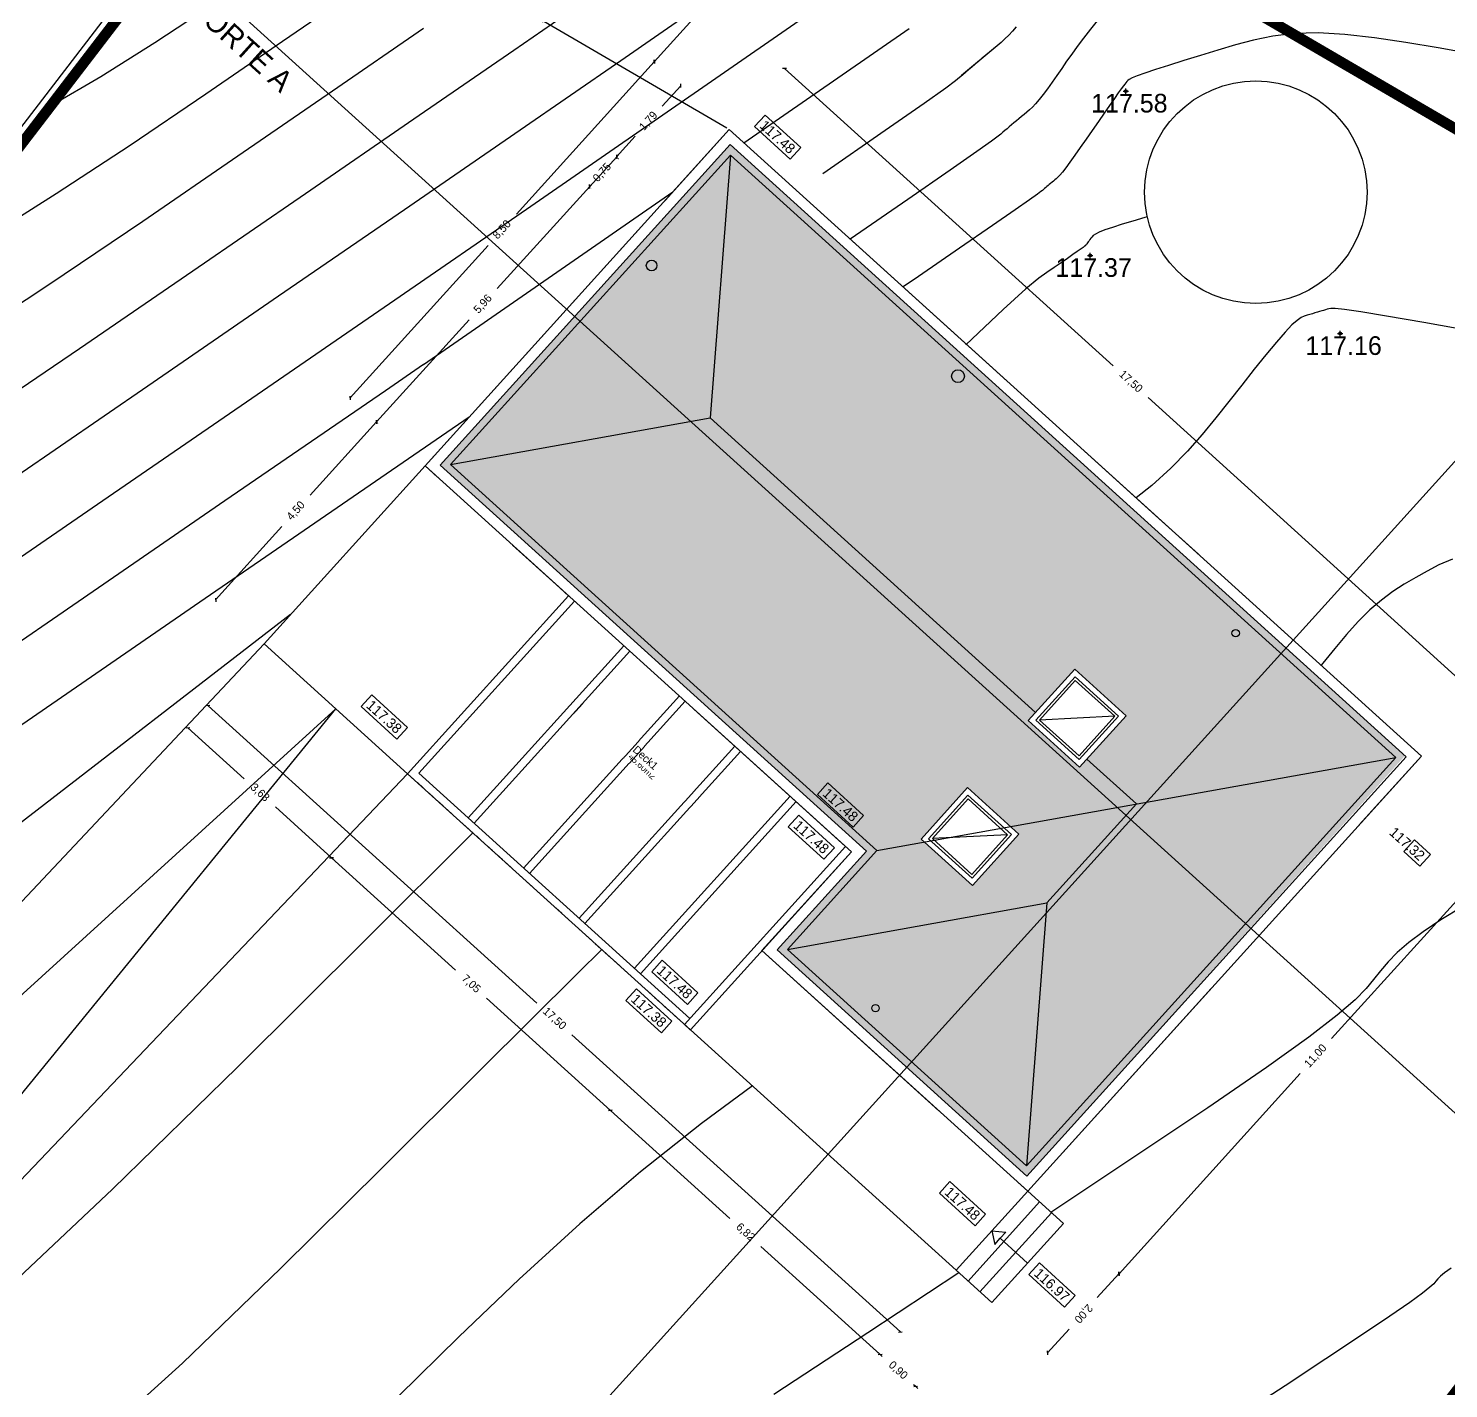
# Model space of a CAD drawing. Extents: x -196763 to -87592, y -65703 to -55832.
# Drawn here: x -87674.39 to -87647.76, y -65452.99 to -65427.5 of the extents above; entities that cross this region are included whole.
import ezdxf
from ezdxf.enums import TextEntityAlignment as Align

# ---------------------------------------------------------------- set-up
doc = ezdxf.new("R2010")
doc.units = 0
doc.header["$MEASUREMENT"] = 0
doc.header["$PDMODE"] = 34
doc.header["$PDSIZE"] = 0.05
doc.linetypes.add('DASHED', pattern=[70, 50, -20])
doc.layers.add('0_Limites_Terreno', color=30, linetype='DASHED', lineweight=35)
for name, color, linetype in [('0_PROP.aux', 6, 'Continuous'), ('0_PROP.aux.cotas', 30, 'Continuous'), ('0_pROP.aux.legenda', 7, 'Continuous'), ('0_PROP.corte', 10, 'Continuous'), ('0_PROP.corte.vaos', 160, 'Continuous'), ('0_PROP.trama', 251, 'Continuous'), ('0_PROP.vista1', 251, 'Continuous'), ('0_PROP.vista4', 140, 'Continuous'), ('0_PROPfinal', 4, 'Continuous'), ('CV', 8, 'Continuous'), ('CVD', 6, 'Continuous'), ('LEVTP_MURO', 1, 'Continuous'), ('POINTS', 2, 'Continuous'), ('Z', 1, 'Continuous')]:
    doc.layers.add(name, color=color, linetype=linetype)
doc.styles.add('creativespace', font='GOTHIC.TTF')
doc.dimstyles.new('creativespace', dxfattribs={"dimtxt": 0.15, "dimasz": 0.05, "dimexe": 0.05, "dimexo": 0.05, "dimgap": 0.2, "dimtad": 0, "dimtoh": 1, "dimzin": 1, "dimtxsty": 'creativespace', "dimblk": 'OBLIQUE', "dimcen": 0, "dimclrd": 251, "dimclre": 256, "dimclrt": 30, "dimazin": 3, "dimtfac": 1, "dimtmove": 0, "dimatfit": 3, "dimldrblk": 'OBLIQUE', "dimfxl": 1, "dimlwd": -1, "dimlwe": -1, "dimarcsym": 0})

# ---------------------------------------------------------------- blocks, each defined once
blk = doc.blocks.new('_Oblique')
at = {"color": 0, "linetype": 'ByBlock', "lineweight": -2}
blk.add_line((-0.5, -0.5), (0.5, 0.5), dxfattribs=at)
blk = doc.blocks.new('*D221')
at = {"layer": '0_PROP.aux.cotas', "color": 251, "transparency": 16777216}
for p, q in [((-87671.397, -65440.612), (-87670.345, -65441.563)), ((-87668.707, -65443.045), (-87669.759, -65442.093))]:
    blk.add_line(p, q, dxfattribs=at)
at = {"layer": 'DEFPOINTS', "color": 0, "transparency": 16777216}
for p in [(-87671.397, -65440.612), (-87668.707, -65443.045), (-87668.707, -65443.045)]:
    blk.add_point(p, dxfattribs=at)
at = {"layer": '0_PROP.aux.cotas', "color": 251, "transparency": 16777216, "xscale": 0.05, "yscale": 0.05, "zscale": 0.05}
for p, rotation in [((-87671.397, -65440.612), 137.8568863659019), ((-87668.707, -65443.045), 317.8568863659019)]:
    blk.add_blockref('_Oblique', p, dxfattribs=dict(at, rotation=rotation))
at = {"layer": '0_PROP.aux.cotas', "color": 30, "transparency": 16777216, "insert": (-87670.052, -65441.828), "char_height": 0.15, "attachment_point": 5, "rotation": 317.8569, "style": 'creativespace'}
blk.add_mtext('3,63', dxfattribs=at)
blk = doc.blocks.new('*D222')
at = {"layer": '0_PROP.aux.cotas', "color": 251, "transparency": 16777216}
for p, q in [((-87668.707, -65443.045), (-87666.382, -65445.15)), ((-87663.477, -65447.779), (-87665.803, -65445.674))]:
    blk.add_line(p, q, dxfattribs=at)
at = {"layer": '0_PROP.aux.cotas', "transparency": 16777216}
blk.add_line((-87668.674, -65443.008), (-87668.674, -65443.008), dxfattribs=at)
at = {"layer": 'DEFPOINTS', "color": 0, "transparency": 16777216}
for p in [(-87668.707, -65443.045), (-87663.477, -65447.779), (-87663.477, -65447.779)]:
    blk.add_point(p, dxfattribs=at)
at = {"layer": '0_PROP.aux.cotas', "color": 251, "transparency": 16777216, "xscale": 0.05, "yscale": 0.05, "zscale": 0.05}
for p, rotation in [((-87668.707, -65443.045), 137.856957847918), ((-87663.477, -65447.779), 317.856957847918)]:
    blk.add_blockref('_Oblique', p, dxfattribs=dict(at, rotation=rotation))
at = {"layer": '0_PROP.aux.cotas', "color": 30, "transparency": 16777216, "insert": (-87666.092, -65445.412), "char_height": 0.15, "attachment_point": 5, "rotation": 317.857, "style": 'creativespace'}
blk.add_mtext('7,05', dxfattribs=at)
blk = doc.blocks.new('*D223')
at = {"layer": '0_PROP.aux.cotas', "color": 251, "transparency": 16777216}
for p, q in [((-87663.477, -65447.779), (-87661.239, -65449.803)), ((-87658.421, -65452.353), (-87660.659, -65450.329))]:
    blk.add_line(p, q, dxfattribs=at)
at = {"layer": 'DEFPOINTS', "color": 0, "transparency": 16777216}
for p in [(-87663.477, -65447.779), (-87658.421, -65452.353), (-87658.421, -65452.353)]:
    blk.add_point(p, dxfattribs=at)
at = {"layer": '0_PROP.aux.cotas', "color": 251, "transparency": 16777216, "xscale": 0.05, "yscale": 0.05, "zscale": 0.05}
for p, rotation in [((-87663.477, -65447.779), 137.856957847918), ((-87658.421, -65452.353), 317.856957847918)]:
    blk.add_blockref('_Oblique', p, dxfattribs=dict(at, rotation=rotation))
at = {"layer": '0_PROP.aux.cotas', "color": 30, "transparency": 16777216, "insert": (-87660.949, -65450.066), "char_height": 0.15, "attachment_point": 5, "rotation": 317.857, "style": 'creativespace'}
blk.add_mtext('6,82', dxfattribs=at)
blk = doc.blocks.new('*D224')
at = {"layer": '0_PROP.aux.cotas', "color": 251, "transparency": 16777216}
for p, q in [((-87671.02, -65440.196), (-87664.858, -65445.767)), ((-87658.04, -65451.932), (-87664.202, -65446.361))]:
    blk.add_line(p, q, dxfattribs=at)
at = {"layer": 'DEFPOINTS', "color": 0, "transparency": 16777216}
for p in [(-87671.02, -65440.196), (-87658.04, -65451.932), (-87658.04, -65451.932)]:
    blk.add_point(p, dxfattribs=at)
at = {"layer": '0_PROP.aux.cotas', "color": 251, "transparency": 16777216, "xscale": 0.05, "yscale": 0.05, "zscale": 0.05}
for p, rotation in [((-87671.02, -65440.196), 137.879987064216), ((-87658.04, -65451.932), 317.8799870642161)]:
    blk.add_blockref('_Oblique', p, dxfattribs=dict(at, rotation=rotation))
at = {"layer": '0_PROP.aux.cotas', "color": 30, "transparency": 16777216, "insert": (-87664.53, -65446.064), "char_height": 0.15, "attachment_point": 5, "rotation": 317.88, "style": 'creativespace'}
blk.add_mtext('17,50', dxfattribs=at)
blk = doc.blocks.new('*D225')
at = {"layer": '0_PROP.aux.cotas', "color": 251, "transparency": 16777216}
for p, q in [((-87658.421, -65452.353), (-87658.458, -65452.32)), ((-87658.421, -65452.353), (-87658.381, -65452.39)), ((-87657.754, -65452.957), (-87657.794, -65452.921)), ((-87657.754, -65452.957), (-87657.717, -65452.991))]:
    blk.add_line(p, q, dxfattribs=at)
at = {"layer": 'DEFPOINTS', "color": 0, "transparency": 16777216}
for p in [(-87658.421, -65452.353), (-87657.754, -65452.957), (-87657.754, -65452.957)]:
    blk.add_point(p, dxfattribs=at)
at = {"layer": '0_PROP.aux.cotas', "color": 251, "transparency": 16777216, "xscale": 0.05, "yscale": 0.05, "zscale": 0.05}
for p, rotation in [((-87658.421, -65452.353), 317.856957847918), ((-87657.754, -65452.957), 137.856957847918)]:
    blk.add_blockref('_Oblique', p, dxfattribs=dict(at, rotation=rotation))
at = {"layer": '0_PROP.aux.cotas', "color": 30, "transparency": 16777216, "insert": (-87658.088, -65452.655), "char_height": 0.15, "attachment_point": 5, "rotation": 317.857, "style": 'creativespace'}
blk.add_mtext('0,90', dxfattribs=at)
blk = doc.blocks.new('*D226')
at = {"layer": '0_PROP.aux.cotas', "color": 251, "transparency": 16777216}
for p, q in [((-87662.655, -65428.126), (-87665.241, -65430.983)), ((-87668.358, -65434.428), (-87665.772, -65431.57))]:
    blk.add_line(p, q, dxfattribs=at)
at = {"layer": 'DEFPOINTS', "color": 0, "transparency": 16777216}
for p in [(-87662.655, -65428.126), (-87668.358, -65434.428), (-87668.358, -65434.428)]:
    blk.add_point(p, dxfattribs=at)
at = {"layer": '0_PROP.aux.cotas', "color": 251, "transparency": 16777216, "xscale": 0.05, "yscale": 0.05, "zscale": 0.05}
for p, rotation in [((-87662.655, -65428.126), 47.85695784791795), ((-87668.358, -65434.428), 227.856957847918)]:
    blk.add_blockref('_Oblique', p, dxfattribs=dict(at, rotation=rotation))
at = {"layer": '0_PROP.aux.cotas', "color": 30, "transparency": 16777216, "insert": (-87665.506, -65431.277), "char_height": 0.15, "attachment_point": 5, "rotation": 47.857, "style": 'creativespace'}
blk.add_mtext('8,50', dxfattribs=at)
blk = doc.blocks.new('*D227')
at = {"layer": '0_PROP.aux.cotas', "color": 251, "transparency": 16777216}
for p, q in [((-87663.862, -65430.465), (-87663.359, -65429.909)), ((-87663.359, -65429.909), (-87663.325, -65429.872)), ((-87663.862, -65430.465), (-87663.896, -65430.502))]:
    blk.add_line(p, q, dxfattribs=at)
at = {"layer": '0_PROP.aux.cotas', "transparency": 16777216}
for p, q in [((-87663.325, -65429.94), (-87663.322, -65429.942)), ((-87663.828, -65430.496), (-87663.825, -65430.498))]:
    blk.add_line(p, q, dxfattribs=at)
at = {"layer": 'DEFPOINTS', "color": 0, "transparency": 16777216}
for p in [(-87663.362, -65429.906), (-87663.359, -65429.909), (-87663.865, -65430.462)]:
    blk.add_point(p, dxfattribs=at)
at = {"layer": '0_PROP.aux.cotas', "color": 251, "transparency": 16777216, "xscale": 0.05, "yscale": 0.05, "zscale": 0.05}
for p, rotation in [((-87663.359, -65429.909), 227.856957847918), ((-87663.862, -65430.465), 47.85695784791795)]:
    blk.add_blockref('_Oblique', p, dxfattribs=dict(at, rotation=rotation))
at = {"layer": '0_PROP.aux.cotas', "color": 30, "transparency": 16777216, "insert": (-87663.628, -65430.206), "char_height": 0.15, "attachment_point": 5, "rotation": 47.857, "style": 'creativespace'}
blk.add_mtext('0,75', dxfattribs=at)
blk = doc.blocks.new('*D228')
at = {"layer": '0_PROP.aux.cotas', "color": 251, "transparency": 16777216}
for p, q in [((-87662.158, -65428.575), (-87662.504, -65428.958)), ((-87663.362, -65429.906), (-87663.016, -65429.523))]:
    blk.add_line(p, q, dxfattribs=at)
at = {"layer": 'DEFPOINTS', "color": 0, "transparency": 16777216}
for p in [(-87662.158, -65428.575), (-87662.158, -65428.575), (-87663.362, -65429.906)]:
    blk.add_point(p, dxfattribs=at)
at = {"layer": '0_PROP.aux.cotas', "color": 251, "transparency": 16777216, "xscale": 0.05, "yscale": 0.05, "zscale": 0.05}
for p, rotation in [((-87662.158, -65428.575), 47.85695784791795), ((-87663.362, -65429.906), 227.856957847918)]:
    blk.add_blockref('_Oblique', p, dxfattribs=dict(at, rotation=rotation))
at = {"layer": '0_PROP.aux.cotas', "color": 30, "transparency": 16777216, "insert": (-87662.76, -65429.241), "char_height": 0.15, "attachment_point": 5, "rotation": 47.857, "style": 'creativespace'}
blk.add_mtext('1,79', dxfattribs=at)
blk = doc.blocks.new('*D229')
at = {"layer": '0_PROP.aux.cotas', "color": 251, "transparency": 16777216}
for p, q in [((-87663.865, -65430.462), (-87665.599, -65432.378)), ((-87667.861, -65434.878), (-87666.127, -65432.962))]:
    blk.add_line(p, q, dxfattribs=at)
at = {"layer": 'DEFPOINTS', "color": 0, "transparency": 16777216}
for p in [(-87663.865, -65430.462), (-87667.861, -65434.878), (-87667.861, -65434.878)]:
    blk.add_point(p, dxfattribs=at)
at = {"layer": '0_PROP.aux.cotas', "color": 251, "transparency": 16777216, "xscale": 0.05, "yscale": 0.05, "zscale": 0.05}
for p, rotation in [((-87663.865, -65430.462), 47.85695784791795), ((-87667.861, -65434.878), 227.856957847918)]:
    blk.add_blockref('_Oblique', p, dxfattribs=dict(at, rotation=rotation))
at = {"layer": '0_PROP.aux.cotas', "color": 30, "transparency": 16777216, "insert": (-87665.863, -65432.67), "char_height": 0.15, "attachment_point": 5, "rotation": 47.857, "style": 'creativespace'}
blk.add_mtext('5,96', dxfattribs=at)
blk = doc.blocks.new('*D230')
at = {"layer": '0_PROP.aux.cotas', "color": 251, "transparency": 16777216}
for p, q in [((-87667.861, -65434.878), (-87669.104, -65436.251)), ((-87670.879, -65438.213), (-87669.636, -65436.839))]:
    blk.add_line(p, q, dxfattribs=at)
at = {"layer": '0_PROP.aux.cotas', "transparency": 16777216}
blk.add_line((-87667.824, -65434.911), (-87667.824, -65434.911), dxfattribs=at)
at = {"layer": 'DEFPOINTS', "color": 0, "transparency": 16777216}
for p in [(-87667.861, -65434.878), (-87670.879, -65438.213), (-87670.879, -65438.213)]:
    blk.add_point(p, dxfattribs=at)
at = {"layer": '0_PROP.aux.cotas', "color": 251, "transparency": 16777216, "xscale": 0.05, "yscale": 0.05, "zscale": 0.05}
for p, rotation in [((-87667.861, -65434.878), 47.85695784791795), ((-87670.879, -65438.213), 227.856957847918)]:
    blk.add_blockref('_Oblique', p, dxfattribs=dict(at, rotation=rotation))
at = {"layer": '0_PROP.aux.cotas', "color": 30, "transparency": 16777216, "insert": (-87669.37, -65436.545), "char_height": 0.15, "attachment_point": 5, "rotation": 47.857, "style": 'creativespace'}
blk.add_mtext('4,50', dxfattribs=at)
blk = doc.blocks.new('*D231')
at = {"layer": '0_PROP.aux.cotas', "color": 251, "transparency": 16777216}
for p, q in [((-87660.193, -65425.405), (-87661.158, -65426.472)), ((-87662.655, -65428.126), (-87661.69, -65427.059))]:
    blk.add_line(p, q, dxfattribs=at)
at = {"layer": 'DEFPOINTS', "color": 0, "transparency": 16777216}
for p in [(-87660.193, -65425.405), (-87660.193, -65425.405), (-87662.655, -65428.126)]:
    blk.add_point(p, dxfattribs=at)
at = {"layer": '0_PROP.aux.cotas', "color": 251, "transparency": 16777216, "xscale": 0.05, "yscale": 0.05, "zscale": 0.05}
for p, rotation in [((-87660.193, -65425.405), 47.85695784791795), ((-87662.655, -65428.126), 227.856957847918)]:
    blk.add_blockref('_Oblique', p, dxfattribs=dict(at, rotation=rotation))
at = {"layer": '0_PROP.aux.cotas', "color": 30, "transparency": 16777216, "insert": (-87661.424, -65426.765), "char_height": 0.15, "attachment_point": 5, "rotation": 47.857, "style": 'creativespace'}
blk.add_mtext('3,67', dxfattribs=at)
blk = doc.blocks.new('*D232')
at = {"layer": '0_PROP.aux.cotas', "color": 251, "transparency": 16777216}
for p, q in [((-87660.213, -65428.253), (-87654.054, -65433.828)), ((-87647.238, -65439.995), (-87653.398, -65434.421))]:
    blk.add_line(p, q, dxfattribs=at)
at = {"layer": 'DEFPOINTS', "color": 0, "transparency": 16777216}
for p in [(-87660.213, -65428.253), (-87647.238, -65439.995), (-87647.238, -65439.995)]:
    blk.add_point(p, dxfattribs=at)
at = {"layer": '0_PROP.aux.cotas', "color": 251, "transparency": 16777216, "xscale": 0.05, "yscale": 0.05, "zscale": 0.05}
for p, rotation in [((-87660.213, -65428.253), 137.856957847918), ((-87647.238, -65439.995), 317.856957847918)]:
    blk.add_blockref('_Oblique', p, dxfattribs=dict(at, rotation=rotation))
at = {"layer": '0_PROP.aux.cotas', "color": 30, "transparency": 16777216, "insert": (-87653.726, -65434.124), "char_height": 0.15, "attachment_point": 5, "rotation": 317.857, "style": 'creativespace'}
blk.add_mtext('17,50', dxfattribs=at)
blk = doc.blocks.new('*D233')
at = {"layer": '0_PROP.aux.cotas', "color": 251, "transparency": 16777216}
for p, q in [((-87653.944, -65450.842), (-87654.349, -65451.289)), ((-87655.285, -65452.324), (-87654.88, -65451.877))]:
    blk.add_line(p, q, dxfattribs=at)
at = {"layer": 'DEFPOINTS', "color": 0, "transparency": 16777216}
for p in [(-87653.944, -65450.842), (-87655.285, -65452.324), (-87655.285, -65452.324)]:
    blk.add_point(p, dxfattribs=at)
at = {"layer": '0_PROP.aux.cotas', "color": 251, "transparency": 16777216, "xscale": 0.05, "yscale": 0.05, "zscale": 0.05}
for p, rotation in [((-87653.944, -65450.842), 47.86049192823578), ((-87655.285, -65452.324), 227.8604919282358)]:
    blk.add_blockref('_Oblique', p, dxfattribs=dict(at, rotation=rotation))
at = {"layer": '0_PROP.aux.cotas', "color": 30, "transparency": 16777216, "insert": (-87654.614, -65451.583), "char_height": 0.15, "attachment_point": 5, "rotation": 227.8605, "style": 'creativespace'}
blk.add_mtext('2,00', dxfattribs=at)
blk = doc.blocks.new('*D234')
at = {"layer": '0_PROP.aux.cotas', "color": 251, "transparency": 16777216}
for p, q in [((-87646.562, -65442.685), (-87649.956, -65446.435)), ((-87653.942, -65450.84), (-87650.549, -65447.091))]:
    blk.add_line(p, q, dxfattribs=at)
at = {"layer": 'DEFPOINTS', "color": 0, "transparency": 16777216}
for p in [(-87646.562, -65442.685), (-87653.942, -65450.84), (-87653.942, -65450.84)]:
    blk.add_point(p, dxfattribs=at)
at = {"layer": '0_PROP.aux.cotas', "color": 251, "transparency": 16777216, "xscale": 0.05, "yscale": 0.05, "zscale": 0.05}
for p, rotation in [((-87646.562, -65442.685), 47.85695784791795), ((-87653.942, -65450.84), 227.856957847918)]:
    blk.add_blockref('_Oblique', p, dxfattribs=dict(at, rotation=rotation))
at = {"layer": '0_PROP.aux.cotas', "color": 30, "transparency": 16777216, "insert": (-87650.252, -65446.763), "char_height": 0.15, "attachment_point": 5, "rotation": 47.857, "style": 'creativespace'}
blk.add_mtext('11,00', dxfattribs=at)
blk = doc.blocks.new('*D238')
at = {"layer": '0_PROP.aux.cotas', "color": 251, "transparency": 16777216}
for p, q in [((-87661.296, -65421.417), (-87662.829, -65424.046)), ((-87664.757, -65427.352), (-87663.223, -65424.723))]:
    blk.add_line(p, q, dxfattribs=at)
at = {"layer": '0_PROP.aux.cotas', "transparency": 16777216}
for p, q in [((-87657.831, -65423.437), (-87661.339, -65421.391)), ((-87661.292, -65429.373), (-87664.8, -65427.327))]:
    blk.add_line(p, q, dxfattribs=at)
at = {"layer": 'DEFPOINTS', "color": 0, "transparency": 16777216}
for p in [(-87661.296, -65421.417), (-87657.788, -65423.462), (-87661.249, -65429.398)]:
    blk.add_point(p, dxfattribs=at)
at = {"layer": '0_PROP.aux.cotas', "color": 251, "transparency": 16777216, "xscale": 0.05, "yscale": 0.05, "zscale": 0.05}
for p, rotation in [((-87661.296, -65421.417), 59.75197543846969), ((-87664.757, -65427.352), 239.7519754384697)]:
    blk.add_blockref('_Oblique', p, dxfattribs=dict(at, rotation=rotation))
at = {"layer": '0_PROP.aux.cotas', "color": 30, "transparency": 16777216, "insert": (-87663.026, -65424.384), "char_height": 0.15, "attachment_point": 5, "rotation": 239.752, "style": 'creativespace'}
blk.add_mtext('7,00', dxfattribs=at)

msp = doc.modelspace()

# ---------------------------------------------------------------- linework, layer by layer
at = {"layer": '0_Limites_Terreno', "ltscale": 0.02, "const_width": 0.2, "flags": 128}
msp.add_lwpolyline([(-87647.584, -65452.996), (-87641.315, -65445.379), (-87635.629, -65437.761), (-87634.949, -65436.78), (-87666.061, -65418.638), (-87690.688, -65450.759), (-87691.578, -65451.874), (-87687.085, -65456.837), (-87685.113, -65459.47), (-87682.126, -65462.883), (-87679.652, -65465.174), (-87677.273, -65467.098), (-87672.38, -65470.618), (-87666.894, -65474.203), (-87665.591, -65475.054), (-87664.343, -65474.641), (-87661.971, -65471.926), (-87657.961, -65467.325), (-87653.375, -65460.543)], close=True, dxfattribs=at)
at = {"layer": '0_PROP.aux', "linetype": 'DASHED', "ltscale": 0.003}
for points in [[(-87667.28, -65441.471), (-87667.17, -65441.57)], [(-87666.242, -65442.411), (-87666.132, -65442.51)], [(-87662.089, -65446.168), (-87661.978, -65446.269)]]:
    msp.add_lwpolyline(points, dxfattribs=at)
at = {"layer": '0_PROP.aux.cotas'}
for points in [[(-87660.578, -65429.125), (-87660.775, -65429.343), (-87660.107, -65429.954), (-87659.91, -65429.736)], [(-87667.952, -65439.992), (-87668.149, -65440.21), (-87667.481, -65440.821), (-87667.284, -65440.603)], [(-87659.399, -65441.643), (-87659.596, -65441.861), (-87658.929, -65442.472), (-87658.731, -65442.254)], [(-87659.944, -65442.245), (-87660.142, -65442.463), (-87659.474, -65443.074), (-87659.276, -65442.856)], [(-87648.403, -65442.707), (-87648.601, -65442.926), (-87648.303, -65443.201), (-87648.106, -65442.983)], [(-87662.506, -65444.963), (-87662.703, -65445.181), (-87662.035, -65445.792), (-87661.838, -65445.574)], [(-87662.991, -65445.499), (-87663.188, -65445.717), (-87662.52, -65446.328), (-87662.323, -65446.11)], [(-87657.111, -65449.115), (-87657.308, -65449.333), (-87656.64, -65449.944), (-87656.443, -65449.726)], [(-87655.434, -65450.638), (-87655.631, -65450.857), (-87654.964, -65451.468), (-87654.766, -65451.25)]]:
    msp.add_lwpolyline(points, close=True, dxfattribs=at)
at = {"layer": '0_PROP.corte'}
for points in [[(-87660.989, -65429.633), (-87661.249, -65429.398), (-87662.453, -65430.728)], [(-87660.396, -65430.169), (-87656.037, -65434.114)], [(-87662.956, -65431.285), (-87666.952, -65435.7), (-87666.72, -65435.91)], [(-87653.256, -65436.631), (-87654.925, -65435.121)], [(-87652.455, -65437.356), (-87653.256, -65436.631)], [(-87664.495, -65437.923), (-87664.263, -65438.134)], [(-87649.441, -65442.43), (-87648.274, -65441.14), (-87651.899, -65437.859)], [(-87664.263, -65438.134), (-87664.262, -65438.133)], [(-87664.263, -65438.134), (-87664.263, -65438.134)], [(-87659.867, -65442.111), (-87661.911, -65440.262)], [(-87659.2, -65442.715), (-87658.959, -65442.933)], [(-87658.959, -65442.933), (-87659.965, -65444.044)], [(-87650.874, -65444.014), (-87650.78, -65443.91)], [(-87660.468, -65444.6), (-87659.965, -65444.044)], [(-87660.468, -65444.6), (-87660.636, -65444.786), (-87657.319, -65447.788)], [(-87653.039, -65446.406), (-87652.213, -65445.493)], [(-87655.839, -65449.127), (-87655.653, -65449.295), (-87653.039, -65446.406)]]:
    msp.add_lwpolyline(points, dxfattribs=at)
at = {"layer": '0_PROP.corte.vaos', "linetype": 'Continuous'}
for points in [[(-87665.311, -65437.185), (-87664.495, -65437.923)], [(-87659.2, -65442.715), (-87659.867, -65442.111)]]:
    msp.add_lwpolyline(points, dxfattribs=at)
at = {"layer": '0_PROP.vista1', "linetype": 'Continuous'}
for p, q in [((-87655.431, -65449.496), (-87656.773, -65450.979)), ((-87655.209, -65449.697), (-87656.55, -65451.18)), ((-87656.324, -65450.036), (-87656.064, -65450.061)), ((-87656.324, -65450.036), (-87656.273, -65450.293)), ((-87656.273, -65450.293), (-87656.169, -65450.177)), ((-87656.064, -65450.061), (-87656.169, -65450.177)), ((-87655.657, -65450.64), (-87656.169, -65450.177))]:
    msp.add_line(p, q, dxfattribs=at)
for points in [[(-87664.263, -65438.134), (-87667.281, -65441.469)], [(-87667.282, -65441.47), (-87656.995, -65450.777)], [(-87656.995, -65450.777), (-87656.328, -65451.381), (-87654.986, -65449.899), (-87655.653, -65449.295), (-87656.995, -65450.777)]]:
    msp.add_lwpolyline(points, dxfattribs=at)
at = {"layer": '0_PROP.vista4', "linetype": 'Continuous'}
for p, q in [((-87669.97, -65439.036), (-87667.281, -65441.469)), ((-87654.021, -65440.394), (-87655.433, -65440.465)), ((-87656.03, -65442.614), (-87657.442, -65442.685))]:
    msp.add_line(p, q, dxfattribs=at)
for points in [[(-87666.952, -65435.7), (-87669.97, -65439.036)], [(-87669.97, -65439.036), (-87685.964, -65456.036)], [(-87654.021, -65440.394), (-87654.762, -65439.723), (-87655.433, -65440.465), (-87654.692, -65441.136), (-87654.021, -65440.394)], [(-87683.65, -65458.659), (-87668.626, -65440.252), (-87686.004, -65456.067)], [(-87683.65, -65458.659), (-87667.282, -65441.469)], [(-87656.03, -65442.614), (-87656.771, -65441.943), (-87657.442, -65442.685), (-87656.701, -65443.356), (-87656.03, -65442.614)]]:
    msp.add_lwpolyline(points, dxfattribs=at)
for points in [[(-87653.809, -65440.384), (-87654.773, -65439.511), (-87655.645, -65440.475), (-87654.681, -65441.348)], [(-87653.95, -65440.391), (-87654.766, -65439.653), (-87655.504, -65440.468), (-87654.688, -65441.206)], [(-87655.818, -65442.604), (-87656.782, -65441.731), (-87657.654, -65442.695), (-87656.69, -65443.567)], [(-87655.959, -65442.611), (-87656.775, -65441.873), (-87657.513, -65442.688), (-87656.697, -65443.426)]]:
    msp.add_lwpolyline(points, close=True, dxfattribs=at)
for centre, radius in [((-87662.705, -65431.945), 0.1), ((-87656.962, -65434.019), 0.12), ((-87651.756, -65438.836), 0.07), ((-87658.507, -65445.864), 0.07)]:
    msp.add_circle(centre, radius, dxfattribs=at)
at = {"layer": '0_PROPfinal', "linetype": 'Continuous'}
for p, q in [((-87661.225, -65429.877), (-87661.609, -65434.803)), ((-87666.473, -65435.676), (-87661.609, -65434.803)), ((-87661.609, -65434.803), (-87655.508, -65440.324)), ((-87658.48, -65442.909), (-87648.753, -65441.163)), ((-87654.545, -65441.196), (-87653.617, -65442.036)), ((-87653.617, -65442.036), (-87655.293, -65443.889)), ((-87660.157, -65444.762), (-87655.293, -65443.889)), ((-87655.293, -65443.889), (-87655.677, -65448.816))]:
    msp.add_line(p, q, dxfattribs=at)
msp.add_lwpolyline([(-87667.17, -65441.57), (-87667.17, -65441.57)], dxfattribs=at)
at = {"layer": 'CV', "linetype": 'Continuous'}
for points in [[(-87660.976, -65429.645), (-87657.877, -65427.502)], [(-87666.984, -65433.8), (-87662.304, -65430.564)]]:
    msp.add_lwpolyline(points, dxfattribs=at)
for points in [[(-87681.331, -65438.555, 0), (-87679.511, -65437.487, 0), (-87677.559, -65436.259, 0), (-87675.523, -65434.917, 0), (-87673.429, -65433.5, 0), (-87671.307, -65432.046, 0), (-87671.307, -65432.046, 0), (-87669.194, -65430.594, 0), (-87667.16, -65429.197, 0), (-87665.287, -65427.907, 0), (-87663.654, -65426.78, 0)], [(-87676.425, -65432.155, 0), (-87675.192, -65431.432, 0), (-87673.866, -65430.598, 0), (-87672.483, -65429.687, 0), (-87671.062, -65428.725, 0), (-87669.622, -65427.738, 0), (-87669.622, -65427.738, 0), (-87668.187, -65426.753, 0)], [(-87673.971, -65428.954, 0), (-87673.031, -65428.404, 0), (-87672.019, -65427.767, 0), (-87670.963, -65427.072, 0)], [(-87654.326, -65427.326, 0), (-87654.477, -65427.514, 0), (-87654.477, -65427.514, 0), (-87654.608, -65427.683, 0), (-87654.724, -65427.838, 0), (-87654.828, -65427.982, 0), (-87654.925, -65428.118, 0), (-87655.017, -65428.251, 0), (-87655.017, -65428.251, 0), (-87655.109, -65428.382, 0), (-87655.198, -65428.51, 0), (-87655.285, -65428.631, 0), (-87655.366, -65428.74, 0), (-87655.44, -65428.835, 0), (-87655.44, -65428.835, 0), (-87655.507, -65428.913, 0), (-87655.566, -65428.976, 0), (-87655.621, -65429.028, 0), (-87655.672, -65429.073, 0), (-87655.721, -65429.114, 0), (-87655.721, -65429.114, 0), (-87655.77, -65429.154, 0), (-87655.819, -65429.194, 0), (-87655.866, -65429.234, 0), (-87655.913, -65429.273, 0), (-87655.957, -65429.31, 0), (-87655.957, -65429.31, 0), (-87656, -65429.346, 0), (-87656.041, -65429.381, 0), (-87656.08, -65429.415, 0), (-87656.119, -65429.448, 0), (-87656.157, -65429.481, 0), (-87656.157, -65429.481, 0), (-87656.207, -65429.523, 0), (-87656.332, -65429.615, 0), (-87656.607, -65429.81, 0), (-87657.106, -65430.158, 0), (-87657.904, -65430.71, 0), (-87657.904, -65430.71, 0), (-87658.98, -65431.451, 0)], [(-87647.335, -65427.981, 0), (-87647.957, -65427.868, 0), (-87648.568, -65427.763, 0), (-87649.155, -65427.676, 0), (-87649.706, -65427.614, 0), (-87650.21, -65427.587, 0), (-87650.21, -65427.587, 0), (-87650.657, -65427.6, 0), (-87651.057, -65427.647, 0), (-87651.421, -65427.72, 0), (-87651.761, -65427.81, 0), (-87652.089, -65427.908, 0), (-87652.089, -65427.908, 0), (-87652.413, -65428.008, 0), (-87652.725, -65428.104, 0), (-87653.012, -65428.194, 0), (-87653.261, -65428.274, 0), (-87653.461, -65428.34, 0), (-87653.461, -65428.34, 0), (-87653.602, -65428.392, 0), (-87653.694, -65428.43, 0), (-87653.749, -65428.459, 0), (-87653.779, -65428.481, 0), (-87653.796, -65428.499, 0), (-87653.796, -65428.499, 0), (-87653.812, -65428.519, 0), (-87653.832, -65428.544, 0), (-87653.86, -65428.58, 0), (-87653.9, -65428.634, 0), (-87653.956, -65428.712, 0), (-87653.956, -65428.712, 0), (-87654.029, -65428.817, 0), (-87654.119, -65428.945, 0), (-87654.221, -65429.091, 0), (-87654.33, -65429.248, 0), (-87654.444, -65429.412, 0), (-87654.444, -65429.412, 0), (-87654.557, -65429.575, 0), (-87654.668, -65429.733, 0), (-87654.771, -65429.879, 0), (-87654.863, -65430.008, 0), (-87654.941, -65430.114, 0), (-87654.941, -65430.114, 0), (-87655.003, -65430.194, 0), (-87655.051, -65430.251, 0), (-87655.089, -65430.291, 0), (-87655.119, -65430.319, 0), (-87655.146, -65430.342, 0), (-87655.146, -65430.342, 0), (-87655.172, -65430.363, 0), (-87655.198, -65430.385, 0), (-87655.224, -65430.406, 0), (-87655.249, -65430.427, 0), (-87655.273, -65430.447, 0), (-87655.273, -65430.447, 0), (-87655.295, -65430.466, 0), (-87655.317, -65430.485, 0), (-87655.338, -65430.503, 0), (-87655.359, -65430.521, 0), (-87655.379, -65430.539, 0), (-87655.379, -65430.539, 0), (-87655.406, -65430.561, 0), (-87655.473, -65430.61, 0), (-87655.621, -65430.715, 0), (-87655.888, -65430.901, 0), (-87656.315, -65431.197, 0), (-87656.315, -65431.197, 0), (-87656.93, -65431.62, 0), (-87657.704, -65432.153, 0), (-87657.989, -65432.348, 0)], [(-87653.411, -65431.032, 0), (-87653.46, -65431.047, 0), (-87653.681, -65431.112, 0), (-87653.885, -65431.173, 0), (-87654.064, -65431.23, 0), (-87654.208, -65431.279, 0), (-87654.208, -65431.279, 0), (-87654.312, -65431.321, 0), (-87654.381, -65431.355, 0), (-87654.425, -65431.385, 0), (-87654.452, -65431.411, 0), (-87654.47, -65431.435, 0), (-87654.47, -65431.435, 0), (-87654.487, -65431.459, 0), (-87654.503, -65431.482, 0), (-87654.518, -65431.503, 0), (-87654.531, -65431.522, 0), (-87654.543, -65431.538, 0), (-87654.543, -65431.538, 0), (-87654.552, -65431.549, 0), (-87654.558, -65431.557, 0), (-87654.563, -65431.563, 0), (-87654.568, -65431.567, 0), (-87654.571, -65431.57, 0), (-87654.571, -65431.57, 0), (-87654.575, -65431.573, 0), (-87654.578, -65431.575, 0), (-87654.582, -65431.578, 0), (-87654.585, -65431.581, 0), (-87654.588, -65431.584, 0), (-87654.588, -65431.584, 0), (-87654.591, -65431.586, 0), (-87654.594, -65431.589, 0), (-87654.597, -65431.591, 0), (-87654.599, -65431.594, 0), (-87654.602, -65431.596, 0), (-87654.602, -65431.596, 0), (-87654.606, -65431.599, 0), (-87654.615, -65431.605, 0), (-87654.634, -65431.619, 0), (-87654.67, -65431.644, 0), (-87654.727, -65431.683, 0), (-87654.727, -65431.683, 0), (-87654.808, -65431.74, 0), (-87654.911, -65431.811, 0), (-87655.03, -65431.892, 0), (-87655.16, -65431.981, 0), (-87655.295, -65432.074, 0), (-87655.295, -65432.074, 0), (-87655.446, -65432.183, 0), (-87655.688, -65432.384, 0), (-87656.113, -65432.77, 0), (-87656.812, -65433.435, 0)], [(-87647.359, -65433.168, 0), (-87648.231, -65433.012, 0), (-87648.925, -65432.892, 0), (-87648.925, -65432.892, 0), (-87649.41, -65432.812, 0), (-87649.716, -65432.767, 0), (-87649.889, -65432.749, 0), (-87649.972, -65432.748, 0), (-87650.011, -65432.756, 0), (-87650.011, -65432.756, 0), (-87650.042, -65432.766, 0), (-87650.074, -65432.775, 0), (-87650.107, -65432.786, 0), (-87650.143, -65432.796, 0), (-87650.182, -65432.808, 0), (-87650.182, -65432.808, 0), (-87650.224, -65432.82, 0), (-87650.27, -65432.834, 0), (-87650.318, -65432.848, 0), (-87650.367, -65432.862, 0), (-87650.417, -65432.876, 0), (-87650.417, -65432.876, 0), (-87650.469, -65432.893, 0), (-87650.528, -65432.921, 0), (-87650.602, -65432.973, 0), (-87650.7, -65433.06, 0), (-87650.829, -65433.194, 0), (-87650.829, -65433.194, 0), (-87650.993, -65433.383, 0), (-87651.188, -65433.619, 0), (-87651.406, -65433.891, 0), (-87651.64, -65434.186, 0), (-87651.881, -65434.492, 0), (-87651.881, -65434.492, 0), (-87652.125, -65434.801, 0), (-87652.381, -65435.112, 0), (-87652.659, -65435.425, 0), (-87652.972, -65435.743, 0), (-87653.33, -65436.066, 0), (-87653.33, -65436.066, 0), (-87653.621, -65436.3, 0)], [(-87666.984, -65433.8, 0), (-87667.696, -65434.291, 0), (-87670.704, -65436.357, 0), (-87673.835, -65438.508, 0), (-87673.835, -65438.508, 0), (-87676.967, -65440.658, 0), (-87679.98, -65442.725, 0), (-87682.755, -65444.624, 0), (-87685.172, -65446.27, 0), (-87687.115, -65447.581, 0), (-87687.115, -65447.581, 0), (-87688.502, -65448.5, 0), (-87689.394, -65449.07, 0)], [(-87669.474, -65438.487, 0), (-87674.715, -65442.536, 0), (-87674.715, -65442.536, 0), (-87676.121, -65443.697, 0), (-87677.393, -65444.818, 0), (-87678.563, -65445.909, 0), (-87679.666, -65446.979, 0), (-87680.735, -65448.04, 0), (-87680.735, -65448.04, 0), (-87681.794, -65449.092, 0), (-87682.824, -65450.097, 0), (-87683.798, -65451.012, 0), (-87684.688, -65451.791, 0), (-87685.464, -65452.387, 0), (-87685.464, -65452.387, 0), (-87686.109, -65452.77, 0), (-87686.641, -65452.971, 0), (-87687.088, -65453.036, 0)], [(-87666.055, -65442.58, 0), (-87668.061, -65444.578, 0), (-87668.061, -65444.578, 0), (-87670.468, -65446.968, 0), (-87672.811, -65449.255, 0), (-87675.025, -65451.335, 0), (-87677.047, -65453.104, 0)], [(-87647.516, -65443.968, 0), (-87647.907, -65444.207, 0), (-87648.242, -65444.43, 0), (-87648.242, -65444.43, 0), (-87648.512, -65444.634, 0), (-87648.726, -65444.822, 0), (-87648.898, -65444.998, 0), (-87649.042, -65445.165, 0), (-87649.172, -65445.328, 0), (-87649.172, -65445.328, 0), (-87649.311, -65445.498, 0), (-87649.515, -65445.707, 0), (-87649.85, -65445.996, 0), (-87650.383, -65446.405, 0), (-87651.178, -65446.973, 0), (-87651.178, -65446.973, 0), (-87652.279, -65447.729, 0), (-87653.643, -65448.643, 0), (-87655.204, -65449.678, 0), (-87655.219, -65449.688, 0)], [(-87663.638, -65444.767, 0), (-87664.079, -65445.201, 0), (-87665.9, -65447.006, 0), (-87667.775, -65448.873, 0), (-87667.775, -65448.873, 0), (-87669.654, -65450.735, 0), (-87671.499, -65452.514, 0), (-87673.277, -65454.123, 0)], [(-87656.943, -65450.824, 0), (-87658.653, -65451.947, 0), (-87658.653, -65451.947, 0), (-87660.412, -65453.103, 0)], [(-87647.718, -65450.737, 0), (-87647.838, -65450.822, 0), (-87647.916, -65450.886, 0), (-87647.965, -65450.936, 0), (-87648.001, -65450.98, 0), (-87648.001, -65450.98, 0), (-87648.041, -65451.027, 0), (-87648.113, -65451.094, 0), (-87648.253, -65451.204, 0), (-87648.493, -65451.377, 0), (-87648.868, -65451.636, 0), (-87648.868, -65451.636, 0), (-87649.399, -65451.993, 0), (-87650.064, -65452.435, 0), (-87650.83, -65452.94, 0), (-87651.663, -65453.488, 0)]]:
    msp.add_polyline3d(points, dxfattribs=at)
at = {"layer": 'CVD', "linetype": 'Continuous'}
for points in [[(-87678.877, -65435.353, 0), (-87677.353, -65434.46, 0), (-87675.713, -65433.428, 0), (-87674.003, -65432.302, 0), (-87672.245, -65431.113, 0), (-87670.464, -65429.892, 0), (-87670.464, -65429.892, 0), (-87668.69, -65428.673, 0), (-87666.982, -65427.499, 0)], [(-87655.868, -65427.472, 0), (-87655.939, -65427.555, 0), (-87655.939, -65427.555, 0), (-87656.01, -65427.631, 0), (-87656.081, -65427.7, 0), (-87656.152, -65427.765, 0), (-87656.224, -65427.826, 0), (-87656.296, -65427.886, 0), (-87656.296, -65427.886, 0), (-87656.368, -65427.945, 0), (-87656.439, -65428.004, 0), (-87656.509, -65428.062, 0), (-87656.577, -65428.119, 0), (-87656.642, -65428.173, 0), (-87656.642, -65428.173, 0), (-87656.704, -65428.226, 0), (-87656.764, -65428.277, 0), (-87656.822, -65428.327, 0), (-87656.878, -65428.376, 0), (-87656.934, -65428.424, 0), (-87656.934, -65428.424, 0), (-87657.008, -65428.485, 0), (-87657.191, -65428.62, 0), (-87657.593, -65428.906, 0), (-87658.324, -65429.415, 0), (-87659.493, -65430.224, 0)], [(-87655.868, -65427.472, 0), (-87655.939, -65427.555, 0), (-87655.939, -65427.555, 0), (-87656.01, -65427.631, 0), (-87656.081, -65427.7, 0), (-87656.152, -65427.765, 0), (-87656.224, -65427.826, 0), (-87656.898, -65428.387, 0), (-87656.898, -65428.387, 0), (-87656.898, -65428.387, 0), (-87656.898, -65428.387, 0), (-87656.898, -65428.387, 0), (-87656.898, -65428.387, 0)], [(-87666.127, -65434.788, 0), (-87668.401, -65436.351, 0), (-87671.176, -65438.256, 0), (-87671.176, -65438.256, 0), (-87673.952, -65440.164, 0), (-87676.633, -65442.011, 0)], [(-87647.693, -65437.448, 0), (-87647.949, -65437.557, 0), (-87648.168, -65437.673, 0), (-87648.168, -65437.673, 0), (-87648.381, -65437.792, 0), (-87648.594, -65437.918, 0), (-87648.808, -65438.057, 0), (-87649.023, -65438.216, 0), (-87649.24, -65438.401, 0), (-87649.24, -65438.401, 0), (-87649.458, -65438.616, 0), (-87649.678, -65438.858, 0), (-87649.899, -65439.12, 0), (-87650.12, -65439.395, 0), (-87650.154, -65439.438, 0)], [(-87660.815, -65447.321, 0), (-87661.771, -65448.028, 0), (-87662.912, -65448.933, 0), (-87662.912, -65448.933, 0), (-87664.05, -65449.908, 0), (-87665.186, -65450.944, 0), (-87666.32, -65452.024, 0), (-87667.453, -65453.134, 0)]]:
    msp.add_polyline3d(points, dxfattribs=at)
at = {"layer": 'LEVTP_MURO', "linetype": 'Continuous'}
for p, q in [((-87666.358, -65418.696), (-87690.698, -65450.443)), ((-87666.061, -65418.638), (-87690.688, -65450.759)), ((-87666.061, -65418.638), (-87634.949, -65436.78))]:
    msp.add_line(p, q, dxfattribs=at)
msp.add_circle((-87651.378, -65430.571, 117.582), 2.085, dxfattribs=at)
at = {"layer": 'POINTS'}
for p in [(-87653.813, -65428.678, 117.582), (-87654.483, -65431.758, 117.369), (-87649.797, -65433.221, 117.161)]:
    msp.add_point(p, dxfattribs=at)

# ---------------------------------------------------------------- texts
at = {"layer": '0_PROP.aux.cotas', "color": 255, "linetype": 'ByBlock', "char_height": 0.19, "attachment_point": 5, "rotation": 317.857}
for s, insert in [('{\\C256;117.48}', (-87660.345, -65429.537)), ('{\\C256;117.38}', (-87667.719, -65440.404)), ('{\\C256;117.48}', (-87659.166, -65442.055)), ('{\\C256;117.48}', (-87659.711, -65442.657)), ('{\\C256;117.32}', (-87648.541, -65442.784)), ('{\\C256;117.48}', (-87662.273, -65445.375)), ('{\\C256;117.38}', (-87662.758, -65445.911)), ('{\\C256;117.48}', (-87656.878, -65449.527)), ('{\\C256;116.97}', (-87655.201, -65451.051))]:
    msp.add_mtext(s, dxfattribs=dict(at, insert=insert))
at = {"layer": '0_pROP.aux.legenda', "insert": (-87671.156, -65426.832), "char_height": 0.4, "width": 4.74812, "attachment_point": 1, "rotation": 317.857, "style": 'creativespace'}
msp.add_mtext('CORTE A', dxfattribs=at)
at = {"layer": 'Z'}
for s, p in [(' 117.58', (-87653.813, -65429.078, 117.582)), (' 117.37', (-87654.483, -65432.158, 117.369)), (' 117.16', (-87649.797, -65433.621, 117.161))]:
    msp.add_text(s, height=0.35, dxfattribs=at).set_placement(p, align=Align.CENTER)

# ---------------------------------------------------------------- dimensions: what is measured, and where the dimension line sits
at = {"layer": '0_PROP.aux.cotas'}
dim = msp.add_aligned_dim(p1=(-87661.249, -65429.398), p2=(-87657.788, -65423.462), distance=4.061, text='7,00', dimstyle='creativespace', dxfattribs=at)
dim.commit()
dim.dimension.update_dxf_attribs({"geometry": '*D238', "text_midpoint": (-87663.026, -65424.384)})
for p1, p2, picture, middle in [((-87662.655, -65428.126), (-87660.193, -65425.405), '*D231', (-87661.424, -65426.765)), ((-87662.655, -65428.126), (-87668.358, -65434.428), '*D226', (-87665.506, -65431.277)), ((-87663.362, -65429.906), (-87662.158, -65428.575), '*D228', (-87662.76, -65429.241)), ((-87663.865, -65430.462), (-87667.861, -65434.878), '*D229', (-87665.863, -65432.67)), ((-87667.861, -65434.878), (-87670.879, -65438.213), '*D230', (-87669.37, -65436.545)), ((-87671.02, -65440.196), (-87658.04, -65451.932), '*D224', (-87664.53, -65446.064)), ((-87671.397, -65440.612), (-87668.707, -65443.045), '*D221', (-87670.052, -65441.828)), ((-87646.562, -65442.685), (-87653.942, -65450.84), '*D234', (-87650.252, -65446.763)), ((-87668.707, -65443.045), (-87663.477, -65447.779), '*D222', (-87666.092, -65445.412)), ((-87663.477, -65447.779), (-87658.421, -65452.353), '*D223', (-87660.949, -65450.066)), ((-87653.944, -65450.842), (-87655.285, -65452.324), '*D233', (-87654.614, -65451.583)), ((-87658.421, -65452.353), (-87657.754, -65452.957), '*D225', (-87658.088, -65452.655))]:
    dim = msp.add_aligned_dim(p1=p1, p2=p2, distance=0, dimstyle='creativespace', dxfattribs=at)
    dim.commit()
    dim.dimension.update_dxf_attribs({"geometry": picture, "text_midpoint": middle})
dim = msp.add_linear_dim(base=(-87647.238, -65439.995), p1=(-87660.213, -65428.253), p2=(-87647.238, -65439.995), angle=317.857, dimstyle='creativespace', dxfattribs=at)
dim.commit()
dim.dimension.update_dxf_attribs({"geometry": '*D232', "text_midpoint": (-87653.726, -65434.124)})
dim = msp.add_linear_dim(base=(-87663.359, -65429.909), p1=(-87663.865, -65430.462), p2=(-87663.362, -65429.906), angle=47.857, dimstyle='creativespace', dxfattribs=at)
dim.commit()
dim.dimension.update_dxf_attribs({"geometry": '*D227', "text_midpoint": (-87663.628, -65430.206), "dimtype": 161})

# ---------------------------------------------------------------- next in the draw order: texts
at = {"layer": '0_pROP.aux.legenda', "insert": (-87662.693, -65441.591), "char_height": 0.12, "width": 1.87562, "attachment_point": 9, "rotation": 317.4277, "bg_fill": 2}
msp.add_mtext('{\\fCentury Gothic|b0|i0|c0|p34;45.60m2}', dxfattribs=at)

# ---------------------------------------------------------------- next in the draw order: linework, layer by layer
at = {"layer": '0_PROPfinal', "linetype": 'Continuous'}
for points in [[(-87664.262, -65438.133), (-87667.281, -65441.47)], [(-87664.151, -65438.234), (-87667.07, -65441.459)]]:
    msp.add_lwpolyline(points, dxfattribs=at)

# ---------------------------------------------------------------- next in the draw order: texts
at = {"layer": '0_pROP.aux.legenda', "insert": (-87660.699, -65443.218), "char_height": 0.145, "width": 3.22256, "attachment_point": 9, "rotation": 317.4277, "bg_fill": 2}
msp.add_mtext('\\pxql;{\\fCentury Gothic|b0|i0|c0|p34;Deck1}', dxfattribs=at)

# ---------------------------------------------------------------- next in the draw order: hatches: boundary and pattern name
at = {"layer": '0_PROP.trama', "linetype": 'Continuous', "transparency": 33554503}
h = msp.add_hatch(dxfattribs=at)
h.set_pattern_fill('ANSI36', scale=0.2, angle=90)
h.set_pattern_definition([(92.856958, (-87926.334145, -65715.086383), (-0.0271495435, 0.0424495558), [0.0625, -0.0125, 0, -0.0125])])
h.paths.add_polyline_path([(-87648.58, -65441.132), (-87651.387, -65438.592), (-87654.146, -65440.079), (-87653.809, -65440.384), (-87654.681, -65441.348), (-87655.645, -65440.475), (-87654.773, -65439.511), (-87654.146, -65440.079), (-87651.387, -65438.592), (-87661.235, -65429.68), (-87666.67, -65435.686), (-87658.969, -65442.654), (-87657.619, -65442.727), (-87657.654, -65442.695), (-87656.782, -65441.731), (-87655.818, -65442.604), (-87656.69, -65443.567), (-87657.619, -65442.727), (-87658.969, -65442.654), (-87658.677, -65442.919), (-87660.354, -65444.772), (-87655.668, -65449.012)])

# ---------------------------------------------------------------- next in the draw order: linework, layer by layer
at = {"layer": '0_PROP.aux', "linetype": 'DASHED', "ltscale": 0.003}
msp.add_lwpolyline([(-87667.282, -65441.469), (-87661.978, -65446.269)], dxfattribs=at)
at = {"layer": '0_PROP.vista1', "linetype": 'Continuous'}
msp.add_lwpolyline([(-87661.249, -65429.398), (-87648.274, -65441.14), (-87655.653, -65449.295), (-87660.636, -65444.786), (-87658.959, -65442.933), (-87666.952, -65435.7), (-87661.249, -65429.398)], dxfattribs=at)
at = {"layer": '0_PROP.vista4', "linetype": 'Continuous'}
for points in [[(-87661.235, -65429.68), (-87648.556, -65441.154), (-87655.668, -65449.012), (-87660.354, -65444.772), (-87658.677, -65442.919), (-87666.67, -65435.686)], [(-87661.225, -65429.877), (-87648.753, -65441.163), (-87655.677, -65448.816), (-87660.157, -65444.762), (-87658.48, -65442.909), (-87666.473, -65435.676)]]:
    msp.add_lwpolyline(points, close=True, dxfattribs=at)
at = {"layer": '0_PROPfinal', "linetype": 'Continuous'}
msp.add_line((-87632.644, -65461.405), (-87678.795, -65419.642), dxfattribs=at)
msp.add_ray((-87789.64, -65592.525), (0.6709838, 0.741472), dxfattribs=at)
for points in [[(-87663.224, -65439.073), (-87666.142, -65442.298)], [(-87663.113, -65439.173), (-87666.031, -65442.399)], [(-87662.185, -65440.012), (-87665.104, -65443.238)], [(-87662.074, -65440.113), (-87664.993, -65443.338)], [(-87661.147, -65440.952), (-87664.066, -65444.178)], [(-87661.036, -65441.052), (-87663.954, -65444.278)], [(-87667.07, -65441.459), (-87661.989, -65446.057)], [(-87660.108, -65441.891), (-87663.027, -65445.117)], [(-87659.997, -65441.992), (-87662.916, -65445.218)], [(-87659.07, -65442.831), (-87662.089, -65446.167)], [(-87658.959, -65442.932), (-87661.978, -65446.269)]]:
    msp.add_lwpolyline(points, dxfattribs=at)
at = {"layer": 'CV', "linetype": 'Continuous'}
for points in [[(-87658.864, -65426.609, 0), (-87665.052, -65430.897, 0), (-87667.518, -65432.593, 0), (-87670.201, -65434.436, 0), (-87672.992, -65436.354, 0), (-87672.992, -65436.354, 0), (-87675.788, -65438.272, 0), (-87678.494, -65440.122, 0), (-87681.023, -65441.835, 0), (-87683.285, -65443.343, 0), (-87685.193, -65444.576, 0), (-87685.193, -65444.576, 0), (-87686.614, -65445.444, 0)], [(-87683.931, -65441.945, 0), (-87683.271, -65441.571, 0), (-87683.271, -65441.571, 0), (-87681.398, -65440.415, 0), (-87679.291, -65439.047, 0), (-87677.008, -65437.52, 0), (-87674.608, -65435.886, 0), (-87672.15, -65434.2, 0), (-87672.15, -65434.2, 0), (-87669.697, -65432.515, 0), (-87667.339, -65430.895, 0), (-87665.17, -65429.402, 0), (-87663.283, -65428.102, 0), (-87661.775, -65427.058, 0)]]:
    msp.add_polyline3d(points, dxfattribs=at)

doc.saveas('drawing.dxf')
